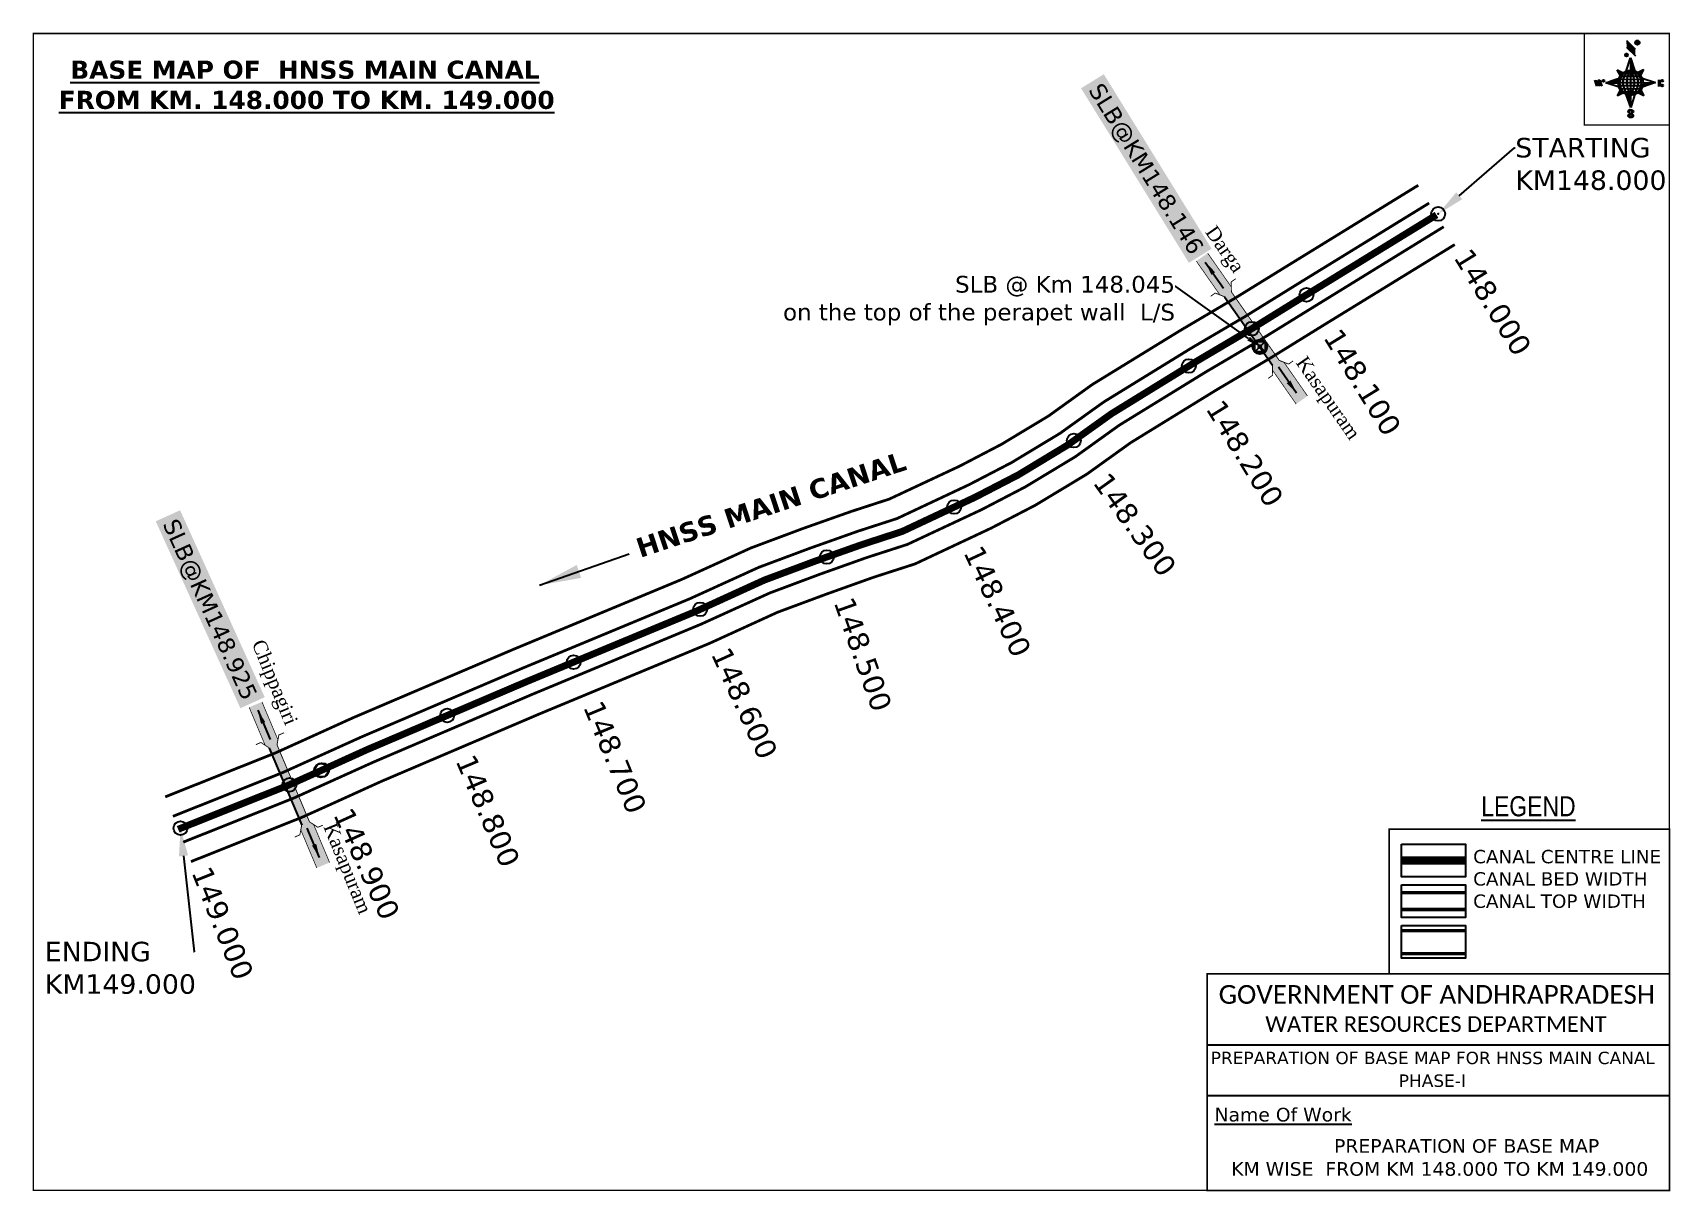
# Model space of a CAD drawing. Header units: inches. Extents: x 756099 to 757276, y 1681400 to 1682233.
import ezdxf
from ezdxf import colors
from ezdxf.entities.mleader import LeaderData, LeaderLine
from ezdxf.enums import TextEntityAlignment as Align
from ezdxf.math import Vec2, Vec3

# ---------------------------------------------------------------- set-up
doc = ezdxf.new("R2010")
doc.units = ezdxf.units.IN
doc.header["$MEASUREMENT"] = 0
doc.header["$PDMODE"] = 32
doc.header["$PDSIZE"] = 10
doc.linetypes.add('ACAD_ISO02W100', pattern=[15, 12, -3])
doc.linetypes.add('HIDDEN2', pattern=[0.1875, 0.125, -0.0625])
for name, color, linetype in [('AQUADUCT', 1, 'Continuous'), ('bord', 1, 'Continuous'), ('CANAL1', 1, 'Continuous'), ('CSMark', 72, 'Continuous'), ('DCBMS', 232, 'Continuous'), ('PAGE', 7, 'Continuous'), ('STRUCTURE', 5, 'Continuous'), ('TEXT', 7, 'Continuous')]:
    doc.layers.add(name, color=color, linetype=linetype)
doc.styles.add('ARIALN', font='ARIALN_1.TTF')
doc.styles.get("Standard").update_dxf_attribs({"font": 'verdana_0.ttf'})
doc.styles.add('style1', font='romantic_0.ttf')
doc.dimstyles.get("Standard").update_dxf_attribs({"dimtxt": 0.18, "dimasz": 0.18, "dimexe": 0.18, "dimexo": 0.0625, "dimgap": 0.09, "dimtad": 0, "dimtih": 1, "dimtoh": 1, "dimdec": 4, "dimzin": 0, "dimdsep": 46, "dimtxsty": 'Standard', "dimcen": 0.09, "dimadec": 0, "dimazin": 0, "dimtfac": 1, "dimtdec": 4, "dimtofl": 0, "dimtmove": 0, "dimatfit": 3, "dimfxl": 0, "dimtolj": 1, "dimtzin": 0, "dimarcsym": 0})
pattern_1 = [(267.297113149, (-8720374.938, 50637915.138), (10.5367255337, -0.497431438), [])]
pattern_2 = [(357.297113149, (-8720374.938, 50637915.138), (0.497431438, 10.5367255337), [])]

# ---------------------------------------------------------------- blocks, each defined once
blk = doc.blocks.new('DCBM')
at = {"layer": 'DCBMS'}
h = blk.add_hatch(color=132, dxfattribs=at)
h.paths.add_polyline_path([(3.7, 3.7, 0.414214), (-3.7, 3.7)])
h.paths.add_polyline_path([(3.7, 3.7), (3.7, -3.7, 0.198912), (5.2, 0, 0.198912)])
h.paths.add_polyline_path([(-3.7, -3.7, 0.414214), (3.7, -3.7)])
h.paths.add_polyline_path([(-3.7, 3.7, 0.198912), (-5.2, 0, 0.198912), (-3.7, -3.7)])
at = {"layer": 'DCBMS', "color": 0}
blk.add_lwpolyline([(-3.7, 3.7), (3.7, 3.7), (3.7, -3.7), (-3.7, -3.7)], close=True, dxfattribs=at)
for points in [[(-3.7, 3.7), (3.7, -3.7)], [(3.7, 3.7), (-3.7, -3.7)]]:
    blk.add_lwpolyline(points, dxfattribs=at)
for radius in [5.21, 1.05]:
    blk.add_circle((0, 0), radius, dxfattribs=at)
blk = doc.blocks.new('*X16')
at = {"color": 0, "linetype": 'Continuous'}
for p, q in [((6321.6, 240.5), (6322.3, 241.2)), ((6321.6, 240.3), (6322.3, 241)), ((6321.6, 240.1), (6322.3, 240.8)), ((6321.6, 239.9), (6322.4, 240.7)), ((6321.6, 239.8), (6322.4, 240.6)), ((6321.6, 239.6), (6322.5, 240.5)), ((6321.6, 239.4), (6322.5, 240.3)), ((6321.6, 239.2), (6322.6, 240.2)), ((6321.7, 239.1), (6322.6, 240.1)), ((6321.8, 240.8), (6322.4, 241.4)), ((6321.8, 239), (6322.7, 240)), ((6321.8, 239), (6322.8, 239.9)), ((6321.9, 238.9), (6322.9, 239.8)), ((6322, 238.8), (6323, 239.7)), ((6322.1, 241.3), (6322.4, 241.6)), ((6322.1, 238.7), (6323.1, 239.6)), ((6322.2, 238.6), (6323.1, 239.6)), ((6322.3, 238.5), (6323.2, 239.5)), ((6322.4, 238.5), (6323.3, 239.4)), ((6322.5, 238.4), (6323.4, 239.3)), ((6322.7, 238.4), (6323.6, 239.3)), ((6322.8, 238.3), (6323.7, 239.2)), ((6322.9, 238.3), (6323.8, 239.1)), ((6323.1, 238.2), (6323.9, 239.1)), ((6323.2, 238.2), (6324, 239)), ((6323.3, 238.2), (6324.2, 239)), ((6323.5, 238.1), (6324.3, 238.9)), ((6323.7, 238.1), (6324.4, 238.9)), ((6323.8, 238.1), (6324.6, 238.8)), ((6324.1, 238.2), (6324.7, 238.8)), ((6324.3, 238.3), (6324.9, 238.8)), ((6324.6, 238.3), (6325.1, 238.8)), ((6324.8, 238.4), (6325.2, 238.8)), ((6325.1, 238.5), (6325.4, 238.8)), ((6325.4, 238.6), (6325.6, 238.8))]:
    blk.add_line(p, q, dxfattribs=at)
blk = doc.blocks.new('*X15')
at = {"color": 0, "linetype": 'Continuous'}
for p, q in [((6324.4, 240.3), (6324.5, 240.4)), ((6324.6, 240.3), (6324.8, 240.5)), ((6324.7, 240.2), (6325, 240.5)), ((6324.8, 240.2), (6325.2, 240.6)), ((6325, 240.1), (6325.5, 240.6)), ((6325.1, 240.1), (6325.6, 240.6)), ((6325.2, 240), (6325.8, 240.6)), ((6325.3, 240), (6326, 240.6)), ((6325.4, 239.9), (6326.1, 240.6)), ((6325.5, 239.8), (6326.2, 240.5)), ((6325.6, 239.8), (6326.3, 240.5)), ((6325.7, 239.7), (6326.5, 240.4)), ((6325.9, 239.6), (6326.6, 240.3)), ((6326, 239.5), (6326.7, 240.3)), ((6326, 239.4), (6326.8, 240.2)), ((6326.1, 239.3), (6327, 240.2)), ((6326.2, 239.3), (6327.1, 240.1)), ((6326.3, 239.2), (6327.1, 240)), ((6326.4, 239.1), (6327.2, 239.9)), ((6326.5, 239), (6327.3, 239.8)), ((6326.5, 238.9), (6327.4, 239.7)), ((6326.6, 238.8), (6327.5, 239.6)), ((6326.7, 238.7), (6327.5, 239.5)), ((6326.8, 238.6), (6327.6, 239.4)), ((6326.8, 238.5), (6327.7, 239.3)), ((6326.8, 236.5), (6327.4, 237)), ((6326.9, 238.3), (6327.8, 239.2)), ((6326.9, 238.2), (6327.9, 239.1)), ((6326.9, 236.8), (6327.6, 237.4)), ((6327, 238.1), (6327.8, 239)), ((6327, 237.9), (6327.8, 238.8)), ((6327, 237.8), (6327.8, 238.6)), ((6327, 237.6), (6327.8, 238.4)), ((6327, 237.4), (6327.8, 238.2)), ((6327, 237.3), (6327.8, 238)), ((6327, 237.1), (6327.8, 237.9))]:
    blk.add_line(p, q, dxfattribs=at)
blk = doc.blocks.new('H')
at = {"layer": 'bord', "extrusion": (0.000427885, 0.004792, 0.999988)}
h = blk.add_hatch(dxfattribs=at)
h.set_pattern_fill('LINE', color=8, scale=84.387686, angle=-2.7029, style=0)
h.set_pattern_definition(pattern_2)
h.paths.add_polyline_path([(-492, 786, -0.090992), (-448, 775), (-486, 912)])
h = blk.add_hatch(dxfattribs=at)
h.set_pattern_fill('LINE', color=8, scale=84.387686, angle=-92.7029, style=0)
h.set_pattern_definition(pattern_1)
h.paths.add_polyline_path([(-625, 665, -0.090992), (-615, 710), (-751, 671)])
h = blk.add_hatch(dxfattribs=at)
h.set_pattern_fill('LINE', color=8, scale=84.387686, angle=-2.7029, style=0)
h.set_pattern_definition(pattern_2)
h.paths.add_polyline_path([(-504, 533, -0.090992), (-549, 543), (-510, 406)])
h = blk.add_hatch(dxfattribs=at)
h.set_pattern_fill('LINE', color=8, scale=84.387686, angle=-92.7029, style=0)
h.set_pattern_definition(pattern_1)
h.paths.add_polyline_path([(-246, 647), (-372, 653, -0.090992), (-382, 609)])
for p, q in [((-519, 1020, -1217), (-435, 927, -1216)), ((-516, 1087, -1217), (-432, 994, -1217)), ((-538, 774, -1216), (-487, 906, -1216)), ((-487, 906, -1216), (-493, 780, -1216)), ((-487, 906, -1216), (-448, 769, -1216)), ((-865, 701, -1215), (-847, 638, -1215)), ((-847, 700, -1215), (-829, 637, -1215)), ((-829, 699, -1215), (-811, 636, -1215)), ((-829, 699, -1215), (-811, 698, -1215)), ((-811, 698, -1215), (-794, 635, -1215)), ((-752, 665, -1215), (-615, 704, -1215)), ((-627, 794, -1216), (-567, 760, -1216)), ((-627, 794, -1216), (-584, 747, -1215)), ((-599, 731, -1215), (-627, 794, -1216)), ((-421, 753, -1216), (-359, 781, -1216)), ((-359, 781, -1216), (-405, 739, -1216)), ((-359, 781, -1216), (-392, 721, -1215)), ((-379, 693, -1215), (-246, 641, -1215)), ((-213, 669, -1215), (-217, 601, -1215)), ((-752, 665, -1215), (-625, 659, -1215)), ((-619, 614, -1215), (-752, 665, -1215)), ((-639, 526, -1214), (-606, 585, -1215)), ((-639, 526, -1214), (-593, 568, -1215)), ((-577, 553, -1215), (-639, 526, -1214)), ((-511, 400, -1214), (-549, 537, -1214)), ((-460, 533, -1215), (-511, 400, -1214)), ((-505, 527, -1214), (-511, 400, -1214)), ((-371, 513, -1214), (-431, 546, -1215)), ((-371, 513, -1214), (-414, 560, -1215)), ((-399, 576, -1215), (-371, 513, -1214)), ((-246, 641, -1215), (-383, 603, -1215)), ((-373, 647, -1215), (-246, 641, -1215)), ((-197, 600, -1215), (-194, 668, -1215))]:
    blk.add_line(p, q, dxfattribs=at)
at = {"layer": 'bord', "color": 8, "linetype": 'ByBlock', "extrusion": (0.000427885, 0.004792, 0.999988)}
for p, q in [((-375, 679, -1215), (-620, 691, -1215)), ((-386, 711, -1215), (-605, 722, -1215)), ((-411, 744, -1216), (-578, 752, -1216)), ((-493, 780, -1216), (-505, 527, -1214)), ((-373, 647, -1215), (-625, 659, -1215)), ((-378, 616, -1215), (-623, 628, -1215)), ((-392, 585, -1215), (-611, 595, -1215)), ((-420, 555, -1215), (-587, 562, -1215))]:
    blk.add_line(p, q, dxfattribs=at)
at = {"layer": 'bord', "extrusion": (0.000427885, 0.004792, 0.999988), "elevation": -1212}
for points, const_width in [([(-522, 960), (-516, 1093)], 1.61), ([(-434, 933), (-428, 1066)], 1.61), ([(-870, 707), (-846, 706)], 0.642), ([(-829, 643), (-821, 678)], 0.642), ([(-793, 641), (-782, 694)], 0.642), ([(-223, 676), (-174, 673)], 0.706), ([(-829, 643), (-855, 644)], 0.642), ([(-811, 642), (-784, 641)], 0.642), ([(-177, 605), (-226, 607)], 0.706), ([(-195, 645), (-185, 644)], 0.706)]:
    blk.add_lwpolyline(points, dxfattribs=dict(at, const_width=const_width))
for points, const_width in [([(-414, 1073, 1), (-398, 1058, 1)], 22.3), ([(-530, 950, 1), (-520, 939, 1)], 14.8), ([(-776, 697, 1), (-769, 690, 1)], 8.9), ([(-180, 618, 1), (-173, 611, 1)], 9.79), ([(-178, 667, 1), (-171, 660, 1)], 9.79), ([(-490, 362, 1), (-498, 369, 1)], 11.1), ([(-525, 322, 1), (-533, 329, 1)], 11.1)]:
    blk.add_lwpolyline(points, format="xyb", close=True, dxfattribs=dict(at, const_width=const_width))
for points in [[(-537, 317), (-531, 310), (-520, 307), (-505, 307), (-494, 310), (-486, 318), (-487, 326), (-491, 333), (-494, 336), (-503, 341), (-522, 347), (-530, 352), (-534, 355), (-537, 363), (-537, 373), (-530, 381), (-520, 384), (-504, 384), (-493, 380), (-487, 373)], [(-522, 348), (-526, 354), (-528, 361), (-528, 371), (-526, 375), (-521, 381), (-515, 384)], [(-505, 307), (-499, 312), (-497, 319), (-497, 327), (-501, 335), (-509, 343)]]:
    blk.add_lwpolyline(points, dxfattribs=at)
at = {"layer": 'bord', "extrusion": (0.000427885, 0.004792, 0.999988)}
for centre, radius in [((-406, 1065, -1212), 22.3), ((-525, 944, -1212), 14.8), ((-773, 694, -1212), 8.9), ((-498, 659, -1212), 127), ((-177, 615, -1212), 9.79), ((-174, 663, -1212), 9.79), ((-494, 365, -1212), 11.1), ((-529, 325, -1212), 11.1)]:
    blk.add_circle(centre, radius, dxfattribs=at)
at = {"layer": 'bord', "color": 8, "linetype": 'ByBlock', "extrusion": (0.000427885, 0.004792, 0.999988)}
for centre, radius, start, end in [((-482, 658, -1212), 128, 94.9254, 259.6691), ((-437, 656, -1212), 141, 113.2864, 241.308), ((-316, 651, -1212), 222, 142.5892, 212.0053), ((-560, 662, -1212), 141, 293.2864, 61.308), ((-681, 668, -1212), 222, 322.5892, 32.0053), ((-515, 660, -1212), 128, 274.9254, 79.6691)]:
    blk.add_arc(centre, radius, start, end, dxfattribs=at)
at = {"layer": 'bord', "extrusion": (0.000427885, 0.004792, 0.999988)}
for points in [[(-516, 1093, -1212), (-431, 1000, -1212), (-519, 1026, -1212), (-434, 933, -1212)], [(-864, 707, -1212), (-846, 706, -1212), (-846, 644, -1212), (-829, 643, -1212)], [(-829, 705, -1212), (-811, 704, -1212), (-811, 642, -1212), (-793, 641, -1212)], [(-193, 674, -1212), (-197, 606, -1212), (-213, 675, -1212), (-216, 607, -1212)]]:
    blk.add_solid(points, dxfattribs=at)
at = {"layer": 'bord', "extrusion": (0.000427885, 0.004792, 0.999988), "xscale": 7.977342409717546, "yscale": 7.977342408231451, "zscale": 7.977342408476333, "rotation": 138.0840426661453}
for name, p in [('*X15', (38301, -31929, -1212)), ('*X16', (38314, -31951, -1212))]:
    blk.add_blockref(name, p, dxfattribs=at)
blk = doc.blocks.new('SLB')
at = {"layer": 'STRUCTURE'}
h = blk.add_hatch(dxfattribs=at)
h.set_pattern_fill('DOTS', color=6, scale=20, angle=320.3722, style=0)
h.set_pattern_definition([(320.372247934, (-159.4327, -72.9564), (1.2786241598, 0.5641323054), [0, -1.25])])
h.paths.add_polyline_path([(769699.5, 1706871.1), (769699.5, 1706861.1), (769729.1, 1706861.1), (769732.1, 1706863.1), (769792.1, 1706863.1), (769795.1, 1706861.1), (769824.7, 1706861.1), (769824.7, 1706871.1), (769795.1, 1706871.1), (769792.1, 1706869.1), (769732.1, 1706869.1), (769729.1, 1706871.1)])
at = {"layer": 'STRUCTURE', "color": 6, "linetype": 'ACAD_ISO02W100', "ltscale": 0.5, "const_width": 0.5}
for points in [[(769699.5, 1706871.1), (769729.1, 1706871.1)], [(769795.1, 1706871.1), (769824.7, 1706871.1)], [(769699.5, 1706861.1), (769729.1, 1706861.1)], [(769795.1, 1706861.1), (769824.7, 1706861.1)]]:
    blk.add_lwpolyline(points, dxfattribs=at)
at = {"layer": 'STRUCTURE', "color": 6, "const_width": 0.628}
for points in [[(769726.1, 1706877.1), (769726.1, 1706873.1), (769732.1, 1706869.1), (769792.1, 1706869.1), (769798.1, 1706873.1), (769798.1, 1706877.1)], [(769726.1, 1706855.1), (769726.1, 1706859.1), (769732.1, 1706863.1), (769792.1, 1706863.1), (769798.1, 1706859.1), (769798.1, 1706855.1)]]:
    blk.add_lwpolyline(points, dxfattribs=at)
at = {"layer": 'STRUCTURE', "color": 6}
blk.add_lwpolyline([(769732.1, 1706863.1), (769792.1, 1706863.1)], dxfattribs=at)
blk.add_lwpolyline([(769732.1, 1706863.1), (769792.1, 1706863.1)], dxfattribs=at)
at = {"layer": 'STRUCTURE', "color": 0}
blk.add_circle((769762.1, 1706866.1), 1.24, dxfattribs=at)
for points in [[(769703.8, 1706866), (769726.7, 1706866)], [(769818.6, 1706865.8), (769795.7, 1706865.8)]]:
    blk.add_leader(points, dimstyle='Standard', override={"dimasz": 10, "dimgap": 0.09, "dimtad": 0}, dxfattribs=at)

msp = doc.modelspace()

# ---------------------------------------------------------------- linework, layer by layer
at = {"color": 3}
for p in [(757109.1, 1682102.4), (757014.5, 1682044.3), (756930, 1681993.2), (756847.4, 1681939.6), (756761.4, 1681891.9), (756669.9, 1681856), (756578.9, 1681818.4), (756488, 1681780.5), (756397.2, 1681742.2), (756306.5, 1681702.6), (756306.9, 1681702.8), (756307.4, 1681703), (756205.6, 1681661.2)]:
    msp.add_point(p, dxfattribs=at)
at = {"layer": 'CANAL1', "color": 200, "const_width": 2}
for points in [[(757094.8, 1682123), (757001.2, 1682065.4), (756962.3, 1682041.4), (756924, 1682018.8), (756860.5, 1681979.8), (756829.2, 1681957.3), (756795.3, 1681936.9), (756765.6, 1681921.4), (756714.8, 1681897.6), (756687.4, 1681888.7), (756652.6, 1681876.4), (756615.4, 1681862.5), (756565.7, 1681839.9), (756444.6, 1681789.6), (756329.7, 1681740.6), (756294.2, 1681724.5), (756273.4, 1681715.1), (756194.6, 1681683.7)], [(757121, 1682080.4), (757027.4, 1682022.9), (756988.1, 1681998.6), (756949.8, 1681976), (756888.2, 1681938.1), (756856.7, 1681915.5), (756819.7, 1681893.2), (756787.7, 1681876.6), (756733.2, 1681851), (756703.4, 1681841.4), (756669.8, 1681829.4), (756634.5, 1681816.3), (756585.7, 1681794), (756464, 1681743.5), (756349.8, 1681694.8), (756314.8, 1681678.9), (756293, 1681669.1), (756214.6, 1681637.8), (756213.1, 1681637.1)]]:
    msp.add_lwpolyline(points, dxfattribs=at)
at = {"layer": 'CANAL1', "color": 5, "const_width": 2}
for points in [[(757102.6, 1682110.2), (757009.1, 1682052.7), (756970, 1682028.5), (756931.7, 1682006), (756868.8, 1681967.3), (756837.4, 1681944.8), (756802.6, 1681923.8), (756772.2, 1681908), (756720.3, 1681883.6), (756692.2, 1681874.5), (756657.8, 1681862.3), (756621.1, 1681848.6), (756571.7, 1681826.1), (756450.5, 1681775.8), (756335.7, 1681726.8), (756300.3, 1681710.8), (756279.3, 1681701.3), (756200.6, 1681669.9), (756200.1, 1681669.7)], [(756207.6, 1681651.1), (756208.6, 1681651.6), (756287.1, 1681682.9), (756308.6, 1681692.6), (756343.8, 1681708.5), (756458.2, 1681757.3), (756579.7, 1681807.8), (756628.8, 1681830.1), (756664.6, 1681843.5), (756698.6, 1681855.6), (756727.7, 1681865), (756781.1, 1681890), (756812.4, 1681906.3), (756848.4, 1681928), (756879.9, 1681950.6), (756942, 1681988.8), (756980.4, 1682011.4), (757019.6, 1682035.6), (757113.1, 1682093.2)]]:
    msp.add_lwpolyline(points, dxfattribs=at)
at = {"layer": 'CANAL1', "color": 1, "linetype": 'HIDDEN2', "ltscale": 100, "const_width": 5}
msp.add_lwpolyline([(757107.9, 1682101.7), (757014.3, 1682044.2), (756975.2, 1682020), (756936.9, 1681997.4), (756874.4, 1681958.9), (756842.9, 1681936.4), (756807.5, 1681915), (756776.6, 1681899), (756724, 1681874.3), (756695.4, 1681865), (756661.2, 1681852.9), (756625, 1681839.4), (756575.7, 1681816.9), (756454.3, 1681766.5), (756339.8, 1681717.7), (756304.5, 1681701.7), (756283.2, 1681692.1), (756204.6, 1681660.7), (756203.9, 1681660.4)], dxfattribs=at)
at = {"layer": 'CANAL1', "color": 1, "linetype": 'HIDDEN2', "ltscale": 100, "const_width": 6, "elevation": -0.4}
msp.add_lwpolyline([(757128.8, 1681638), (757082.7, 1681638)], dxfattribs=at)
at = {"layer": 'CANAL1', "color": 5, "const_width": 2.4, "elevation": -0.4}
for points in [[(757128.8, 1681614.8), (757082.7, 1681614.8)], [(757128.8, 1681602.8), (757082.7, 1681602.8)]]:
    msp.add_lwpolyline(points, dxfattribs=at)
at = {"layer": 'CANAL1', "color": 200, "const_width": 2.4, "elevation": -0.4}
for points in [[(757128.8, 1681587.6), (757082.7, 1681587.6)], [(757128.8, 1681571.1), (757082.7, 1681571.1)]]:
    msp.add_lwpolyline(points, dxfattribs=at)
at = {"layer": 'DCBMS', "color": 132, "true_color": 0x00d1bf}
msp.add_point((756981, 1682007, 451), dxfattribs=at)
at = {"layer": 'PAGE', "const_width": 1}
msp.add_lwpolyline([(756099.9, 1681401), (757275.2, 1681401), (757275.2, 1682232), (756099.9, 1682232), (756099.9, 1681401)], dxfattribs=at)
at = {"layer": 'PAGE'}
for points, const_width in [([(757275.2, 1682232), (757214.1, 1682232), (757214.1, 1682166.3), (757275.2, 1682166.3)], 1), ([(757275.2, 1681556.7), (757073.9, 1681556.7), (757073.9, 1681660.5), (757275.2, 1681660.5)], 1.2), ([(756943.1, 1681556.7), (757275.2, 1681556.7), (757275.2, 1681401), (756943.1, 1681401)], 1.2)]:
    msp.add_lwpolyline(points, close=True, dxfattribs=dict(at, const_width=const_width))
at = {"layer": 'PAGE', "elevation": -0.4}
for points in [[(757082.7, 1681649.8), (757128.8, 1681649.8), (757128.8, 1681626.3), (757082.7, 1681626.3)], [(757082.7, 1681620.5), (757128.8, 1681620.5), (757128.8, 1681597), (757082.7, 1681597)], [(757082.7, 1681591.3), (757128.8, 1681591.3), (757128.8, 1681567.8), (757082.7, 1681567.8)]]:
    msp.add_lwpolyline(points, close=True, dxfattribs=at)
at = {"layer": 'PAGE'}
for points in [[(756943.1, 1681505.7), (757275.2, 1681505.7)], [(756943.1, 1681469.3), (757275.2, 1681469.3)]]:
    msp.add_lwpolyline(points, dxfattribs=at)
at = {"layer": 'STRUCTURE', "color": 0}
for p in [(756975.2, 1682020), (756283.8, 1681692.3)]:
    msp.add_point(p, dxfattribs=at)

# ---------------------------------------------------------------- block references
at = {"layer": 'AQUADUCT', "color": 1, "xscale": 0.0703495379661093, "yscale": 0.07034953800030053, "zscale": 0.07034953795990817, "rotation": 3.078330607406165}
msp.add_blockref('H', (757284.8, 1682152.6, 85.4), dxfattribs=at)
at = {"layer": 'DCBMS', "color": 132, "true_color": 0x00d1bf}
msp.add_blockref('DCBM', (756981, 1682007, 451), dxfattribs=at)
at = {"layer": 'STRUCTURE', "color": 0}
for p, rotation in [((-1083024.4, 1335138.6), 304.9506554876459), ((-1115539.5, 1728629.9), 292.8379712806431)]:
    msp.add_blockref('SLB', p, dxfattribs=dict(at, rotation=rotation))

# ---------------------------------------------------------------- texts
at = {"layer": 'CANAL1', "insert": (756530.5, 1681868.3), "char_height": 14, "width": 205.129, "attachment_point": 1, "rotation": 18.2999}
msp.add_mtext('\\pi0.96322;{\\fVerdana|b1|i0|c0|p34;HNSS MAIN CANAL}', dxfattribs=at)
at = {"layer": 'CSMark', "color": 1}
for s, rotation, p in [('148.000', 301.5932, (757126.1, 1682075.3)), ('148.100', 301.5932, (757032.5, 1682017.8)), ('148.200', 301.6016, (756948, 1681966.7)), ('148.300', 305.639, (756866.5, 1681913.9)), ('148.400', 295.1253, (756774.5, 1681862.7)), ('148.500', 289.5237, (756681.7, 1681826.2)), ('148.600', 294.4791, (756593.2, 1681789.7)), ('148.700', 292.5476, (756501.5, 1681751.5)), ('148.800', 293.0963, (756409.8, 1681712.8)), ('148.900', 294.3613, (756321.9, 1681674.4)), ('149.000', 291.7308, (756220.2, 1681632.5))]:
    msp.add_text(s, height=15, rotation=rotation, dxfattribs=at).set_placement(p, align=Align.MIDDLE_LEFT)
at = {"layer": 'PAGE', "extrusion": (0.000201441, 0.004807, 0.999988), "style": 'ARIALN'}
msp.add_text('%%ULEGEND', height=14.4, rotation=359.9999, dxfattribs=at).set_placement((757173.9, 1681656.8, 8236.1), align=Align.MIDDLE)
at = {"layer": 'PAGE', "extrusion": (0.000201441, 0.004807, 0.999988)}
for s, height, p in [('PREPARATION OF BASE MAP FOR HNSS MAIN CANAL', 8.878, (756945.7, 1681471.6, 8235.1)), ('%%UName Of Work', 9.822, (756948.4, 1681430.4, 8233.8))]:
    msp.add_text(s, height=height, rotation=359.9999, dxfattribs=at).set_placement(p)
for s, height, p in [('PHASE-I', 8.88, (757104.9, 1681459.7, 8235.1)), ('PREPARATION OF BASE MAP', 9.822, (757129.5, 1681412.8, 8233.9)), ('KM WISE  FROM KM 148.000 TO KM 149.000', 9.822, (757110.2, 1681396.3, 8233.9))]:
    msp.add_text(s, height=height, rotation=359.9999, dxfattribs=at).set_placement(p, align=Align.MIDDLE_CENTER)
at = {"layer": 'PAGE', "extrusion": (0.000201441, 0.004807, 0.999988), "attachment_point": 1, "text_direction": (1, -1e-06, -0.000201)}
for s, insert, char_height, width in [('CANAL CENTRE LINE CANAL BED WIDTH {\\H2.3741x; }CANAL TOP WIDTH{\\H1.9188x; }', (757134.2, 1681645.6, -0.4), 9.6, 168.926), ('\\pi3.5885;{\\fCalibri|b0|i0|c0|p34;\\H1.3333x;GOVERNMENT OF ANDHRAPRADESH\\P\\pi37.073;\\H0.83998x;WATER RESOURCES DEPARTMENT}', (756947.8, 1681548.5, -1.3), 10.059, 321.276)]:
    msp.add_mtext(s, dxfattribs=dict(at, insert=insert, char_height=char_height, width=width))
at = {"layer": 'STRUCTURE', "color": 0, "style": 'style1'}
for s, rotation, p in [('Darga', 304.9208, (756966.6, 1682062)), ('Chippagiri', 292.2043, (756285.7, 1681736.1))]:
    msp.add_text(s, height=10, rotation=rotation, dxfattribs=at).set_placement(p, align=Align.MIDDLE_RIGHT)
for rotation, p in [(304.9208, (757010.5, 1681998.5)), (292.2043, (756312.7, 1681664.2))]:
    msp.add_text('Kasapuram', height=10, rotation=rotation, dxfattribs=at).set_placement(p, align=Align.MIDDLE_LEFT)
at = {"layer": 'STRUCTURE', "color": 5, "char_height": 12, "width": 140.195, "attachment_point": 1, "bg_fill": 1, "box_fill_scale": 1.3, "bg_fill_color": 7, "bg_fill_true_color": 16777215, "bg_fill_transparency": 4390977}
for s, insert, rotation in [('SLB@KM148.146', (756867.7, 1682197.8), 301.7114), ('SLB@KM148.925', (756203.5, 1681884.8), 294.3613)]:
    msp.add_mtext(s, dxfattribs=dict(at, insert=insert, rotation=rotation))
at = {"layer": 'TEXT', "color": 1, "insert": (756104.6, 1682212.5), "char_height": 13, "width": 379.826, "attachment_point": 1}
msp.add_mtext('\\pi21.755;{\\fVerdana|b1|i0|c0|p34;\\LBASE MAP OF  HNSS MAIN CANAL \\P\\pi13.452;FROM KM. 148.000 TO KM. 149.000}', dxfattribs=at)

# ---------------------------------------------------------------- leaders
at = {"layer": 'CANAL1'}
msp.add_leader([(756463.5, 1681835.7), (756528, 1681858.3)], dimstyle='Standard', override={"dimasz": 30, "dimgap": 0.09, "dimtad": 0}, dxfattribs=at)
at = {"layer": 'DCBMS', "color": 5}
ml = msp.add_multileader_mtext('Standard', dxfattribs=at)
ml.set_content('STARTING\\PKM148.000', color=5)
ml.set_leader_properties()
ml.build(insert=Vec2(0, 0))
ml.multileader.update_dxf_attribs({"dogleg_length": 0.36, "arrow_head_size": 20})
ctx = ml.context
ctx.base_point, ctx.char_height, ctx.arrow_head_size, ctx.landing_gap_size, ctx.plane_origin = Vec3(757164.4, 1682149.8), 14, 20, 0.09, Vec3(757282.6, 1682108.8)
notes = []
notes.append((ctx, [(1, (1, 1, 0), (757164, 1682149.8), (1, 0), 0.36, [(0, [(757109.1, 1682102.4)], 0, [])])]))
ctx.mtext.insert, ctx.mtext.flow_direction = Vec3(757164.5, 1682157), 5
at = {"layer": 'DCBMS', "color": 132, "true_color": 0x00d1bf}
ml = msp.add_multileader_mtext('Standard', dxfattribs=at)
ml.set_content('SLB @ Km 148.045\\Pon the top of the perapet wall  L/S', color=(0, 209, 191))
ml.set_leader_properties()
ml.build(insert=Vec2(0, 0))
ml.multileader.update_dxf_attribs({"dogleg_length": 0.36, "arrow_head_size": 10})
ctx = ml.context
ctx.base_point, ctx.char_height, ctx.arrow_head_size, ctx.landing_gap_size, ctx.plane_origin = Vec3(756634.6, 1682050.2, 451), 12, 10, 0.09, Vec3(756981, 1682007, 451)
ctx.text_align_type = 2
notes.append((ctx, [(1, (1, 1, 0), (756920.5, 1682050.2, 451), (-1, 0), 0.36, [(0, [(756981, 1682007, 451)], 0, [])])]))
ctx.mtext.insert, ctx.mtext.alignment, ctx.mtext.flow_direction = Vec3(756920, 1682057.9, 451), 3, 5
at = {"layer": 'DCBMS', "color": 5}
ml = msp.add_multileader_mtext('Standard', dxfattribs=at)
ml.set_content('ENDING \\PKM149.000', color=5)
ml.set_leader_properties()
ml.build(insert=Vec2(0, 0))
ml.multileader.update_dxf_attribs({"dogleg_length": 0.36, "arrow_head_size": 20})
ctx = ml.context
ctx.base_point, ctx.char_height, ctx.arrow_head_size, ctx.landing_gap_size, ctx.plane_origin = Vec3(756108, 1681572.4), 14, 20, 0.09, Vec3(756250.3, 1681665.4)
notes.append((ctx, [(0, (1, 1, 0), (756215.3, 1681572.4), (-1, 0), 0.36, [(0, [(756205.6, 1681661.2)], 0, [])])]))
ctx.mtext.insert, ctx.mtext.width, ctx.mtext.flow_direction = Vec3(756108.1, 1681579.6), 108.896, 5
for ctx, leaders in notes:
    for number, flags, end, landing, length, lines in leaders:
        leader = LeaderData()
        leader.index, (leader.has_last_leader_line, leader.has_dogleg_vector, leader.attachment_direction) = number, flags
        leader.last_leader_point, leader.dogleg_vector, leader.dogleg_length = Vec3(end), Vec3(landing), length
        for number, points, colour, breaks in lines:
            line = LeaderLine()
            line.index, line.vertices, line.color, line.breaks = number, Vec3.list(points), colors.encode_raw_color(colour), breaks
            leader.lines.append(line)
        ctx.leaders.append(leader)

doc.saveas('drawing.dxf')
